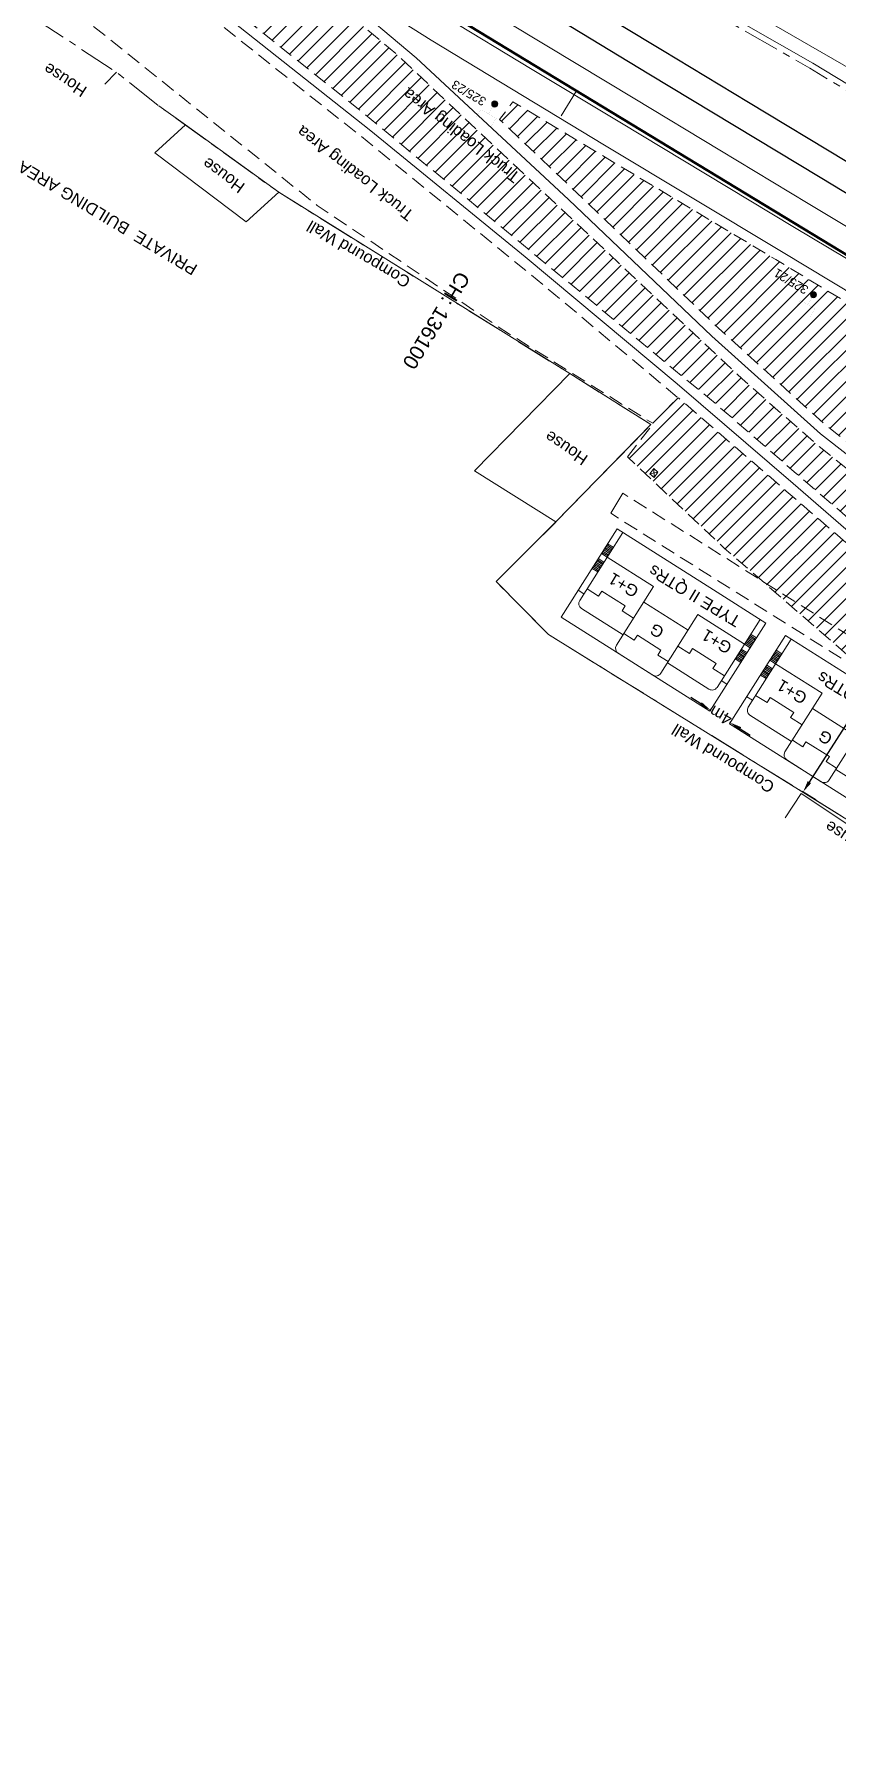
# Model space of a CAD drawing. Header units: metres. Extents: x 560405 to 1249476, y 3385111 to 6787087.
# Drawn here: x 623495.1 to 623632.4, y 3393827 to 3394121.6 of the extents above; entities that cross this region are included whole.
import ezdxf

# ---------------------------------------------------------------- set-up
doc = ezdxf.new("R2010")
doc.units = ezdxf.units.M
doc.header["$MEASUREMENT"] = 0
doc.header["$PDSIZE"] = 0.05
for name, pattern in [('ACAD_ISO05W100', [33, 24, -3, 0, -3, 0, -3]), ('CENTER', [2, 1.25, -0.25, 0.25, -0.25]), ('DASHED', [0.75, 0.5, -0.25])]:
    doc.linetypes.add(name, pattern=pattern)
doc.layers.get('Defpoints').update_dxf_attribs({"color": 5, "lineweight": 0})
for name, color, linetype, lineweight in [('Boundary Dim', 10, 'Continuous', 13), ('Compound Wall', 7, 'Continuous', 13), ('Existing IR Track', 143, 'Continuous', 0), ('Existing Railway Boundary', 7, 'CENTER', 0), ('Govt buliding', 7, 'Continuous', 13), ('OHE MAST TEXT', 7, 'Continuous', 0), ('Parking Area', 7, 'Continuous', 13), ('Proposed Chainage', 10, 'Continuous', 0), ('PROPOSED DFCC TRACK', 1, 'Continuous', 0), ('proposed structure', 1, 'Continuous', 0), ('Residential Building Pucca', 7, 'Continuous', 13), ('Residential Building Semipucca', 7, 'Continuous', 13), ('Side Details', 7, 'Continuous', 13), ('Subroad Edge', 34, 'Continuous', 0), ('Text', 7, 'Continuous', 0), ('Tower', 7, 'Continuous', 0)]:
    doc.layers.add(name, color=color, linetype=linetype, lineweight=lineweight)
for name, color, linetype in [('N.R Boundry', 254, 'ACAD_ISO05W100'), ('OP-3 CH UP', 7, 'Continuous'), ('PROPOSED ROADS', 10, 'DASHED')]:
    doc.layers.add(name, color=color, linetype=linetype)
doc.styles.add('ARIAL', font='arial.ttf')
doc.styles.get("Standard").update_dxf_attribs({"font": 'arial.ttf'})
doc.styles.add('Style-Arial', font='arial.ttf')
doc.styles.add('Text', font='arial.ttf', dxfattribs={"height": 2})
doc.dimstyles.get("Standard").update_dxf_attribs({"dimtxt": 2.5, "dimasz": 2.5, "dimexe": 0.18, "dimexo": 0.0625, "dimgap": 0.09, "dimtad": 0, "dimtih": 1, "dimtoh": 1, "dimdec": 3, "dimzin": 0, "dimdsep": 46, "dimtxsty": 'Standard', "dimcen": 0.09, "dimaunit": 1, "dimadec": 4, "dimazin": 0, "dimtfac": 1, "dimtdec": 3, "dimtofl": 0, "dimtmove": 0, "dimatfit": 3, "dimfxl": 1, "dimtolj": 1, "dimtzin": 0, "dimarcsym": 0})
pattern_1 = [(45, (0, 0), (-1.325825214724776, 1.325825214724777), [])]

# ---------------------------------------------------------------- blocks, each defined once
blk = doc.blocks.new('*D47')
at = {"layer": 'Boundary Dim', "color": 0, "lineweight": -2, "transparency": 16777216}
for p, q in [((623673.1789484876, 3394060.164916216), (623670.8156691017, 3394061.677162535)), ((623669.8893056011, 3394059.895519848), (623648.228786659, 3394026.045308234)), ((623627.5883400007, 3393993.789225678), (623647.0297453313, 3394024.171493355)), ((623628.7220234738, 3393990.68937302), (623626.3587440879, 3393992.201619338))]:
    blk.add_line(p, q, dxfattribs=at)
at = {"layer": 'Boundary Dim', "color": 0, "lineweight": 9, "transparency": 16777216}
for points in [[(623669.608534849, 3394060.075183133), (623670.1700763535, 3394059.715856563), (623670.9672853078, 3394061.580144362)], [(623627.3075692486, 3393993.968888963), (623627.8691107531, 3393993.609562394), (623626.510360294, 3393992.104601165)]]:
    blk.add_solid(points, dxfattribs=at)
at = {"layer": 'Defpoints', "color": 0, "lineweight": 9, "transparency": 16777216}
for p in [(623673.2315930037, 3394060.13122935), (623626.510360294, 3393992.104601165), (623628.7746679899, 3393990.655686154)]:
    blk.add_point(p, dxfattribs=at)
at = {"layer": 'Boundary Dim', "color": 0, "transparency": 16777216, "insert": (623647.5474265805, 3394025.155650802), "char_height": 2, "attachment_point": 5, "rotation": 150}
blk.add_mtext('\\A1;82.482m', dxfattribs=at)
blk = doc.blocks.new('A$C20F04588')
at = {"layer": 'proposed structure', "color": 1, "extrusion": (0.002465381482220975, -0.0006171628709715249, 0.9999967704968541)}
for p, q in [((1.860701013356447e-05, 15.70212181378156, -0.2982071470318307), (9.320857803453691, 30.94285662006587, -0.311780599572721)), ((7.693238593288697, 26.07732944563031, -0.3107707167698455), (6.712170650833286, 26.6773277069442, -0.3079817043751094)), ((7.823672950849868, 26.29060589103028, -0.3109606615297229), (6.842605008394457, 26.89060415234417, -0.3081716491349868)), ((7.954107308411039, 26.50388233643025, -0.3111506062896003), (6.973039365955628, 27.1038805982098, -0.3083615938948642)), ((8.08454166597221, 26.71715878229588, -0.3113405510494777), (7.1034737235168, 27.31715704360977, -0.3085515386547415)), ((8.214976023999043, 26.93043522816151, -0.311530495809355), (7.233908081543632, 27.5304334894754, -0.3087414834146189)), ((8.345410381094553, 27.14371167356148, -0.3117204405692324), (7.364342438639142, 27.74370993487537, -0.3089314281744963)), ((8.475844739121385, 27.35698811942711, -0.3119103853291098), (7.494776796665974, 27.956986380741, -0.3091213729343736)), ((8.606279096682556, 27.57026456482708, -0.3121003300889871), (7.625211154692806, 28.17026282660663, -0.309311317694251)), ((8.736713454243727, 27.78354101069272, -0.3122902748488645), (7.755645511788316, 28.3835392720066, -0.3095012624541283)), ((6.128026301623322, 23.51801209803671, -0.3084913796513877), (5.146958359633572, 24.11801035888493, -0.3057023672566516)), ((6.258460659184493, 23.73128854297101, -0.3086813244112651), (5.277392716729082, 24.33128680475056, -0.3058923120165289)), ((6.388895016745664, 23.94456498883665, -0.3088712691711424), (5.407827074755915, 24.54456325061619, -0.3060822567764063)), ((6.519329374772497, 24.15784143470228, -0.3090612139310198), (5.538261432317086, 24.75783969601616, -0.3062722015362837)), ((6.649763731868006, 24.37111788010225, -0.3092511586908971), (5.668695789878257, 24.97111614141613, -0.306462146296161)), ((6.780198089894839, 24.58439432596788, -0.3094411034507745), (5.799130147439428, 25.18439258728176, -0.3066520910560384)), ((6.910632447921671, 24.79767077136785, -0.3096310482106519), (5.92956450546626, 25.39766903314739, -0.3068420358159158)), ((7.041066805017181, 25.01094721723348, -0.3098209929705293), (6.05999886256177, 25.61094547854736, -0.3070319805757932)), ((7.171501163044013, 25.22422366263345, -0.3100109377304067), (6.190433220588602, 25.82422192394733, -0.3072219253356705)), ((3.837598981452174, 19.77287771180272, -0.3051559496678246), (2.856531038996764, 20.37287597358227, -0.3023669372731459))]:
    blk.add_line(p, q, dxfattribs=at)
at = {"layer": 'proposed structure', "color": 1, "extrusion": (-0.001672891852247314, 0.001913224689593059, 0.9999967704968541)}
for p, q in [((3.126199162798002, 18.61096316296607, -0.3715439667275334), (10.2981537617743, 30.34239185694605, -0.3819909550747762)), ((18.33521621965338, 25.42899129074067, -0.359145305719703), (9.319521536817774, 30.9406716581434, -0.3847727536207131)), ((15.72723935812246, 21.16302806325257, -0.3553464105221557), (7.690176900243387, 26.07642862945795, -0.3781920598772288)), ((34.9980431626318, 15.24229139089584, -0.311780599572721), (18.33521621965338, 25.42899129074067, -0.359145305719703)), ((15.72723935812246, 21.16302806325257, -0.3553464105221557), (9.538510265527293, 11.03989732498303, -0.3463316322183828)), ((6.345118301920593, 19.4092172938399, -0.3676862901801902), (4.357182471081614, 20.62452762480825, -0.3733370718147526)), ((6.345118301920593, 19.4092172938399, -0.3676862901801902), (6.874537604860961, 20.27520782919601, -0.3684574659053029)), ((10.93572840094566, 17.79242792492732, -0.3569133798193679), (6.874537604860961, 20.27520782919601, -0.368457465905325)), ((10.93572840094566, 17.79242792492732, -0.3569133798193679), (10.40630909812171, 16.92643739003688, -0.3561422040942551)), ((14.10246977338102, 18.50533297285438, -0.3529796988140907), (21.74706421315204, 13.83186491811648, -0.331249654416889)), ((25.67974183615297, 4.779081791639328e-06, -0.2982071470318307), (0.001326066558249295, 15.70425967359915, -0.2982090510172384)), ((0.9798524352954701, 15.10010524559766, -0.3684175025339465), (0.9823945896932855, 15.10426353989169, -0.3684212055485722)), ((10.6416844780324, 12.84439976979047, -0.3479385648869383), (3.457813363871537, 17.23620791919529, -0.3683589860726826)), ((12.39424492896069, 15.71112705860287, -0.3504914224596795), (10.40630909812171, 16.92643739003688, -0.3561422040942551)), ((23.37183379789349, 16.48956000898033, -0.333616366124954), (17.18310470529832, 6.366429270245135, -0.3246015878211811)), ((31.40889625577256, 11.57615944277495, -0.3107707167698808), (23.37183379789349, 16.48956000898033, -0.333616366124954)), ((25.67974183615297, 4.779081791639328e-06, -0.2982071470318307), (34.9980431626318, 15.24229139089584, -0.311780599572721)), ((26.84493674803525, 4.110723794903606, -0.3041226501741729), (34.01687311741989, 15.84212267026305, -0.3145696119674282)), ((10.76947534421925, 13.05343196820468, -0.3481247107516146), (12.56117716606241, 11.95808789273724, -0.3430317315960452)), ((13.09059646888636, 12.82407842809334, -0.3438029073211227), (12.56117716606241, 11.95808789273724, -0.3430317315959878)), ((13.09059646888636, 12.82407842809334, -0.343802907321158), (17.15178726508748, 10.34129852429032, -0.3322588212351524)), ((31.53929509886075, 11.78945760428905, -0.3109606615297229), (32.52046514407266, 11.18962632492185, -0.3081716491349868)), ((31.66969394194894, 12.0027557653375, -0.3111506062896003), (32.65086398716085, 11.40292448597029, -0.3083615938948642)), ((31.80009278503712, 12.2160539268516, -0.3113405510494777), (32.78126283024903, 11.61622264748439, -0.3085515386547415)), ((31.93049162812531, 12.4293520883657, -0.311530495809355), (32.91166167333722, 11.8295208089985, -0.3087414834146189)), ((32.0608904712135, 12.64265024941415, -0.3117204405692324), (33.04206051642541, 12.04281897004694, -0.3089314281744963)), ((32.19128931430168, 12.85594841092825, -0.3119103853291098), (33.1724593595136, 12.25611713156104, -0.3091213729343736)), ((32.32168815738987, 13.06924657244235, -0.3121003300889871), (33.30285820260178, 12.46941529307514, -0.309311317694251)), ((32.45208700047806, 13.28254473349079, -0.3122902748488645), (33.43325704568997, 12.68271345412359, -0.3095012624541283)), ((9.870106236892752, 9.66511226259172, -0.3431466250095445), (15.80831798922736, 6.034829041454941, -0.3262670369510005)), ((17.15178726508748, 10.34129852382466, -0.3322588212351302), (16.62236796214711, 9.475307988934219, -0.3314876455100528)), ((16.62236796214711, 9.475307988934219, -0.3314876455100175), (18.41406978399027, 8.379963913466781, -0.3263946663544129)), ((22.02677519957069, 9.822348673362285, -0.3231105964279727), (20.03883936873171, 11.03765900433064, -0.3287613780624778)), ((22.55619450251106, 10.68833920825273, -0.3238817721530723), (22.02677519968711, 9.822348672896624, -0.3231105964279375)), ((26.61738529871218, 8.205559304449707, -0.3123376860670446), (22.55619450251106, 10.68833920825273, -0.3238817721531076)), ((29.84411013883073, 9.016581506468356, -0.3084913796513877), (30.82528018404264, 8.416750227101147, -0.3057023672566516)), ((29.97450898191892, 9.229879667516798, -0.3086813244112651), (30.95567902713083, 8.63004838814959, -0.3058923120165289)), ((30.1049078250071, 9.443177829030901, -0.3088712691711424), (31.08607787021901, 8.843346549663693, -0.3060822567764063)), ((30.23530666809529, 9.656475990545005, -0.3090612139310198), (31.2164767133072, 9.056644711177796, -0.3062722015362837)), ((30.36570551106706, 9.869774151593447, -0.3092511586908971), (31.34687555639539, 9.269942872226238, -0.306462146296161)), ((30.49610435415525, 10.08307231310755, -0.3094411034507745), (31.47727439948358, 9.483241033740342, -0.3066520910560384)), ((30.62650319724344, 10.29637047462165, -0.3096310482106519), (31.60767324257176, 9.696539195254445, -0.3068420358159158)), ((30.75690204033162, 10.5096686356701, -0.3098209929705293), (31.73807208565995, 9.909837356302887, -0.3070319805757932)), ((30.88730088341981, 10.7229667971842, -0.3100109377304067), (31.86847092874814, 10.12313551781699, -0.3072219253356705)), ((31.40889625577256, 11.57615944277495, -0.3107707167698455), (32.39006630110089, 10.97632816340774, -0.3079817043751094)), ((25.47015003196429, 3.779123566113412, -0.3057880993039923), (18.28627891780343, 8.170931715518236, -0.3262085204897366)), ((26.08796599577181, 7.339568769093603, -0.311566510341945), (26.61738529871218, 8.205559304449707, -0.3123376860670578)), ((28.07590182661079, 6.124258438125253, -0.3059157287074047), (26.08796599577181, 7.339568769093603, -0.311566510341923)), ((27.55430645437445, 5.2710657925345, -0.3051559496678246), (28.53547649958637, 4.671234513167292, -0.3023669372731459))]:
    blk.add_line(p, q, dxfattribs=at)
for centre, start, end in [((3.978785671090319, 18.09008640140926, -0.3411656057122664), 148.5608074861788, 238.5608074880598), ((10.39111174931974, 10.51897688850534, -0.341165605711564), 148.5608074861788, 238.5608074880598), ((16.32934343003656, 6.888687023619512, -0.3411656057104001), 238.5608074880598, 328.5608074861788), ((25.9911962121823, 4.632977419376445, -0.3411656057122864), 238.5608074880598, 328.5608074861788)]:
    blk.add_arc(centre, 1, start, end, dxfattribs=at)
blk = doc.blocks.new('*D94')
at = {"layer": 'Boundary Dim', "color": 0, "lineweight": -2, "transparency": 16777216}
for p, q in [((623608.9977975653, 3394007.167433219), (623607.3074040615, 3394008.236343787)), ((623610.5971633852, 3394005.95456991), (623610.7843930202, 3394006.250658066)), ((623613.9779503932, 3394003.816748773), (623614.1651800282, 3394004.112836929)), ((623615.7593715803, 3394002.891790945), (623617.4497650838, 3394001.822880376))]:
    blk.add_line(p, q, dxfattribs=at)
at = {"layer": 'Boundary Dim', "color": 0, "lineweight": 9, "transparency": 16777216}
for points in [[(623609.175949327, 3394007.449165469), (623608.8196458039, 3394006.885700968), (623610.6881910688, 3394006.09852265)], [(623615.937523342, 3394003.173523195), (623615.5812198189, 3394002.610058694), (623614.0689780768, 3394003.960701513)]]:
    blk.add_solid(points, dxfattribs=at)
at = {"layer": 'Defpoints', "color": 0, "lineweight": 9, "transparency": 16777216}
for p in [(623610.56375993, 3394005.901745113, 265.4870297821572), (623610.6881910688, 3394006.09852265), (623613.944546938, 3394003.763923976, 265.4870298176909)]:
    blk.add_point(p, dxfattribs=at)
at = {"layer": 'Boundary Dim', "color": 0, "transparency": 16777216, "insert": (623612.4105494735, 3394005.180824053), "char_height": 2, "attachment_point": 5, "rotation": 150}
blk.add_mtext('\\A1;4m', dxfattribs=at)

msp = doc.modelspace()

# ---------------------------------------------------------------- hatches: boundary and pattern name
at = {"lineweight": 18}
h = msp.add_hatch(color=3, dxfattribs=at)
edge = h.paths.add_edge_path()
edge.add_arc((623573.7757209336, 3394109.751950036), 0.514392060879259, 0, 360)
h = msp.add_hatch(color=3, dxfattribs=at)
edge = h.paths.add_edge_path()
edge.add_arc((623628.2786753082, 3394077.133915506), 0.514392060879259, 0, 360)
at = {"layer": 'Govt buliding', "linetype": 'ByBlock', "lineweight": 9, "ltscale": 5}
h = msp.add_hatch(dxfattribs=at)
h.set_pattern_fill('ANSI31', color=3, scale=15)
h.set_pattern_definition([(45, (0, 0), (-1.325825214724777, 1.325825214724777), [])])
h.paths.add_polyline_path([(623458.0680152801, 3394181.622502176), (623461.0571042179, 3394185.984876989), (623475.1363684746, 3394177.247838519), (623503.1398437732, 3394160.042306666), (623502.661579722, 3394159.165865742), (623504.6943181307, 3394158.101699348), (623505.2726488577, 3394158.766575351), (623519.4121443074, 3394149.102906293), (623527.1370616268, 3394143.068639508), (623526.5192566382, 3394142.304623176), (623528.196140881, 3394141.175660041), (623528.7290472529, 3394141.781754964), (623556.86400936, 3394118.367936787), (623616.082105588, 3394062.750831339), (623629.1186178749, 3394051.296045637), (623640.1208792871, 3394042.485562772), (623645.5871754248, 3394038.33802173), (623641.6708987512, 3394032.658253138), (623635.9844496456, 3394037.428216964), (623625.387178572, 3394046.531634307), (623611.9735666673, 3394058.139310468), (623550.429601203, 3394108.930259578), (623518.7904525016, 3394134.148665678), (623491.9433651915, 3394155.380550733)])
h.paths.add_polyline_path([(623658.8212379564, 3394029.38494824), (623657.7900551736, 3394027.649811267), (623654.614783759, 3394026.07348093), (623652.921991836, 3394029.059050402), (623654.7809827263, 3394032.131150343), (623647.6503977772, 3394036.97788063), (623645.6039547437, 3394038.374896341), (623641.6668080915, 3394032.631570784), (623644.1940056148, 3394030.405288259), (623664.1129628763, 3394013.121254528), (623689.0677309616, 3393992.470781322), (623713.307707263, 3393974.817618228), (623784.8402257072, 3393927.129850082), (623810.2693961823, 3393910.517230429), (623832.5840926196, 3393901.945806678), (623862.5122355503, 3393887.266174052), (623890.912714417, 3393892.838603091), (623889.817035122, 3393909.304277948), (623884.2944139183, 3393905.332340769), (623859.3246408765, 3393911.106499647), (623830.0023638975, 3393927.407153139), (623825.8357356987, 3393920.576801611), (623821.7025972786, 3393922.947309389), (623825.6295488635, 3393929.838060625), (623823.2756347893, 3393931.146633548), (623798.737409841, 3393944.84215207), (623743.6271722581, 3393976.499087375), (623743.1984901079, 3393976.752178536), (623740.6945711614, 3393972.714788428), (623736.6761683214, 3393975.332079706), (623738.9863329546, 3393979.239008807), (623724.2904264034, 3393987.915376742), (623696.4610217583, 3394004.969812001), (623669.8452939779, 3394021.891786516)])
h = msp.add_hatch(dxfattribs=at)
h.set_pattern_fill('ANSI31', color=3, scale=15)
h.set_pattern_definition(pattern_1)
h.paths.add_polyline_path([(623834.872019612, 3393939.630642342), (623836.0215695957, 3393937.274434037), (623831.7842685793, 3393930.328228595), (623866.3230107498, 3393911.021979783), (623870.4078463136, 3393918.321598747)])
h.paths.add_polyline_path([(623668.3723301166, 3394045.456253354), (623660.6159520755, 3394032.404853996), (623671.8147005865, 3394024.768884588), (623698.2156024672, 3394008.022461163), (623716.960216459, 3393996.458246098), (623724.3616012215, 3393992.067644992), (623740.7993162002, 3393982.305109335), (623745.9642215722, 3393991.039949618), (623749.1743748179, 3393991.006629353), (623749.6736147753, 3393987.192853671), (623745.0743810963, 3393979.776918507), (623771.7665221387, 3393964.144939956), (623798.8977360147, 3393948.724852529), (623823.7869533078, 3393934.798517573), (623827.3283357455, 3393932.818977898), (623831.1988443966, 3393939.610686859), (623834.2444728073, 3393940.00695052), (623805.131700952, 3393957.46441197), (623777.9369196485, 3393974.173747475), (623739.4362070445, 3393997.462897337), (623724.4254742729, 3394006.233500873), (623712.2196589169, 3394028.925726484), (623684.4466011502, 3394045.503216047), (623652.1452760226, 3394064.845396203), (623621.8646720811, 3394083.137389871), (623591.6711947685, 3394101.252169252), (623576.8888923298, 3394110.140483086), (623574.6081503985, 3394107.099720014), (623587.8333679906, 3394094.546888024), (623612.0134195257, 3394071.435956657), (623630.6534762388, 3394054.584672852), (623649.7885102893, 3394039.787644508), (623656.6025601216, 3394035.141422119), (623663.8098301749, 3394047.051891407), (623666.8183420227, 3394046.625811821)])
h = msp.add_hatch(dxfattribs=at)
h.set_pattern_fill('ANSI31', color=3, scale=15)
h.set_pattern_definition(pattern_1)
h.paths.add_polyline_path([(623596.4540570654, 3394049.41982059), (623600.6979252363, 3394054.84808522), (623600.7269799033, 3394055.103576747), (623605.1359527697, 3394059.504169819), (623605.2593651434, 3394059.418492992), (623623.6371154658, 3394043.561232486), (623642.3642260368, 3394027.396534605), (623662.7821837553, 3394009.712331308), (623688.0441759772, 3393988.948001174), (623711.1263809417, 3393972.082247433), (623730.9068351091, 3393958.730773396), (623780.7004023995, 3393925.791161043), (623809.0856403067, 3393907.077675438), (623812.7557508592, 3393904.712586075), (623827.4807978041, 3393901.949364351), (623815.3840386282, 3393887.707497451), (623780.4752136971, 3393910.065074511), (623722.8256119896, 3393946.422172173), (623704.4162812073, 3393959.012192779), (623682.4169174094, 3393974.911869709), (623654.6017064849, 3393997.805325406), (623635.3386140714, 3394014.445653374), (623613.0895830445, 3394033.763914659)])

# ---------------------------------------------------------------- linework, layer by layer
at = {"color": 3, "lineweight": 18, "const_width": 0.009999999999999998, "flags": 128}
for points in [[(623570.6881467723, 3394107.523298919), (623571.4602363815, 3394108.809330659), (623574.0322998608, 3394107.265151441), (623573.2602102517, 3394105.979119701)], [(623572.7462681212, 3394108.03724105), (623573.7757209336, 3394109.751950036)], [(623625.191101147, 3394074.90526439), (623625.9631907562, 3394076.191296129), (623628.5352542355, 3394074.647116911), (623627.7631646263, 3394073.361085171)], [(623627.2492224958, 3394075.41920652), (623628.2786753082, 3394077.133915506)]]:
    msp.add_lwpolyline(points, dxfattribs=at)
at = {"color": 3, "lineweight": 18}
for centre in [(623573.7757209336, 3394109.751950036), (623628.2786753082, 3394077.133915506)]:
    msp.add_circle(centre, 0.514392060879259, dxfattribs=at)
at = {"layer": 'Compound Wall', "flags": 128}
for points in [[(623509.1113805786, 3394115.17168313), (623507.0728762338, 3394113.169978918)], [(623516.3188068263, 3394109.430171281), (623520.8810738659, 3394106.187915184)], [(623536.8330694396, 3394094.650284562), (623586.6102661112, 3394063.649121384)], [(623584.2243217794, 3394038.282289643), (623573.99594478, 3394028.086076182)], [(623573.99594478, 3394028.086076182), (623582.9856188457, 3394019.019746067)]]:
    msp.add_lwpolyline(points, dxfattribs=at)
at = {"layer": 'Compound Wall', "lineweight": 20, "flags": 128}
for points in [[(623536.8330694396, 3394094.650284562), (623586.6102661112, 3394063.649121384)], [(623584.2243217794, 3394038.282289643), (623573.99594478, 3394028.086076182), (623582.9856188457, 3394019.019746067), (623638.7858217676, 3393984.454269639), (623684.5072687882, 3393956.020945671), (623727.110208591, 3393929.366827171), (623768.0369889155, 3393904.270697068), (623799.0092650767, 3393884.323155005), (623813.4381070813, 3393874.849733418), (623831.2931557187, 3393899.529088842)]]:
    msp.add_lwpolyline(points, dxfattribs=at)
at = {"layer": 'Existing IR Track', "color": 3, "lineweight": 18, "ltscale": 5, "flags": 128}
for points in [[(623809.1438003819, 3393908.775179293), (623782.06792042, 3393926.901374321), (623731.8703738687, 3393960.171133539), (623712.2911921886, 3393973.383111793), (623689.7495871636, 3393989.820404795), (623663.8868034903, 3394011.03271835), (623643.2631010534, 3394028.858805479), (623624.7971180639, 3394044.832206314), (623604.959014571, 3394061.924895937), (623578.998838786, 3394083.601940108), (623552.592585447, 3394105.185923439), (623517.7225915947, 3394132.8203357), (623490.6996134087, 3394154.061613282), (623462.919447987, 3394175.651973695), (623440.7907308077, 3394192.78738604), (623413.2762678739, 3394213.946348425), (623408.5689926709, 3394217.587988138), (623405.6454589413, 3394219.835959021), (623388.156645489, 3394231.857898961)], [(623860.1782840732, 3393912.603725381), (623824.1774071283, 3393932.547997321), (623799.4987926245, 3393946.36651643), (623744.7081926134, 3393978.016537061), (623724.6519334712, 3393989.731625276), (623697.2766812369, 3394006.57876744), (623670.6938022878, 3394023.416591524), (623648.5791666, 3394038.443794287), (623629.4990104338, 3394053.35084865), (623610.8994319489, 3394070.028234347), (623586.4015040381, 3394093.413089898), (623560.332149237, 3394117.668514882), (623547.8472312783, 3394128.203650592), (623545.8036428173, 3394129.964066125), (623528.529276879, 3394144.272416425)], [(623898.0935901235, 3393922.767962337), (623895.7675603038, 3393923.878350349), (623892.6082933249, 3393925.36008892), (623879.8273460618, 3393931.323008788), (623868.1275539935, 3393937.439989463), (623832.307076458, 3393958.917772797), (623804.7335069011, 3393975.48497344), (623776.4903655687, 3393992.430177545), (623745.7634363335, 3394010.886967747), (623712.971895552, 3394030.457657933), (623685.3079183317, 3394046.96107961), (623653.0805732529, 3394066.296739226), (623622.7870740325, 3394084.534618884), (623592.5719641779, 3394102.718328586), (623562.9143409757, 3394120.649832542), (623550.117093703, 3394128.785395997)], [(623882.466135579, 3393934.014558301), (623870.5542415662, 3393941.740661157), (623861.491464019, 3393948.575650538), (623858.3296085136, 3393951.069859439), (623836.967280151, 3393966.771014538), (623828.7506481213, 3393971.808527951), (623809.6803004928, 3393983.492254313), (623797.0027599763, 3393991.06704763), (623781.5434500152, 3394000.30399584), (623766.682355426, 3394009.27819018), (623750.9390364788, 3394018.78505104), (623734.5463579636, 3394028.570480347), (623717.661478848, 3394038.649738692), (623703.7877723688, 3394046.966974535), (623690.3014002932, 3394055.05200485), (623673.7693597515, 3394064.945216474), (623657.7275570589, 3394074.545045289), (623642.2887183112, 3394083.782004261), (623627.3600246465, 3394092.713796803), (623612.2558407134, 3394101.828291149), (623597.7086694415, 3394110.607148306), (623582.6558865714, 3394119.722586862), (623567.7806702463, 3394128.730473521)], [(623639.8747063265, 3394079.774986519), (623625.029775285, 3394088.637267052), (623609.8332041898, 3394097.806100044), (623595.1444598895, 3394106.668517814), (623580.2034590456, 3394115.658292486), (623565.2740052273, 3394124.641129252)]]:
    msp.add_lwpolyline(points, dxfattribs=at)
at = {"layer": 'Existing IR Track', "color": 0, "lineweight": 25, "flags": 128}
for points in [[(623862.237890508, 3393968.567685441), (623853.2863281564, 3393973.929914874), (623835.9824084755, 3393983.863447664), (623818.8127711689, 3393993.719893992), (623803.6605088414, 3394002.167474173), (623787.9630981768, 3394010.91882147), (623772.7229078063, 3394019.367245564), (623756.5208409186, 3394028.348857707), (623739.9910921108, 3394037.660813778), (623723.0241226704, 3394047.219708353), (623708.8197889987, 3394055.351058521), (623694.9734949179, 3394063.278004575), (623678.6318747386, 3394073.020334241), (623662.3970408759, 3394082.699066567), (623647.1746380713, 3394091.886597587), (623633.9665485206, 3394099.858383076), (623617.1790063388, 3394109.999359424), (623602.4503635457, 3394118.896646087), (623587.5691743039, 3394127.884321552)], [(623855.6103459386, 3393966.623144124), (623850.3682409677, 3393969.728666613), (623833.3307534861, 3393979.465875765), (623816.295746712, 3393989.201665526), (623800.9991619948, 3393997.74886194), (623785.7050114364, 3394006.293517141), (623770.0898361532, 3394014.992115212), (623754.4761713371, 3394023.68999964), (623737.3712800265, 3394033.304367893), (623720.2724675287, 3394042.915881206), (623706.2743390077, 3394051.111835935), (623692.2735076246, 3394059.309507509), (623676.1960471657, 3394068.972435474), (623660.1155236196, 3394078.637228584), (623644.7716198948, 3394087.897000717), (623629.4269772992, 3394097.157051506), (623614.7726150966, 3394106.003114513), (623600.1179057863, 3394114.849386623), (623585.1669357461, 3394123.894557005)]]:
    msp.add_lwpolyline(points, dxfattribs=at)
at = {"layer": 'Existing Railway Boundary', "color": 36, "lineweight": 20, "ltscale": 5, "flags": 128}
for points in [[(624082.2371695788, 3393876.921731371), (623994.8138050494, 3393929.607001723), (623900.9850642501, 3393986.069471954), (623823.028212359, 3394031.635950196), (623721.9958888824, 3394090.938696089), (623703.5820726731, 3394071.720798795), (623686.317371346, 3394080.898709184), (623656.2731703223, 3394098.554994957), (623627.6506196207, 3394115.883566867), (623596.3992203777, 3394133.771159018), (623561.6082921373, 3394154.580085846), (623519.2318422336, 3394180.278673619), (623495.4508914911, 3394194.045060242), (623462.5543491652, 3394213.710776341), (623456.6765889651, 3394217.301238475), (623394.9081280845, 3394255.128920462), (623364.5309454349, 3394273.60224325), (623333.4731016476, 3394292.888719044), (623302.854263835, 3394310.205577276), (623273.9451289517, 3394327.717889267), (623208.1342588778, 3394368.658706711), (623199.8718758787, 3394371.727997328), (623158.3770653843, 3394398.369207371), (623154.667221283, 3394400.557080649)], [(623896.7308838094, 3393859.431307592), (623890.283055863, 3393862.922006265), (623831.2931557187, 3393899.529088842), (623813.4381070813, 3393874.849733418), (623799.0092650767, 3393884.323155005), (623768.0369889155, 3393904.270697068), (623727.110208591, 3393929.366827171), (623684.5072687882, 3393956.020945671), (623638.7858217676, 3393984.454269639), (623582.9856188457, 3394019.019746067), (623573.99594478, 3394028.086076182), (623584.2243217794, 3394038.282289643), (623600.4930299452, 3394054.930070755), (623586.6102661112, 3394063.649121384), (623555.5992213528, 3394082.962753391), (623536.8330694396, 3394094.650284562), (623516.3188068263, 3394109.430171281), (623509.1113805786, 3394115.17168313), (623448.3410998342, 3394154.976772036), (623459.532514897, 3394173.540691158), (623436.6743782178, 3394191.060989248), (623434.4520046989, 3394188.981716259)]]:
    msp.add_lwpolyline(points, dxfattribs=at)
at = {"layer": 'N.R Boundry', "color": 1, "linetype": 'Continuous', "lineweight": 20, "extrusion": (4.563664241812666e-05, 7.60927670815461e-05, 0.9999999960635938)}
msp.add_line((623593.6144686561, 3394039.755183741, -0.069936005843374), (623595.685933443, 3394043.177710555, -0.07029097007944074), dxfattribs=at)
at = {"layer": 'OP-3 CH UP', "color": 40, "lineweight": 9, "true_color": 0xf8d731}
for radius in [8763.390204008203, 8182.523579919245, 7294.120923781302]:
    msp.add_circle((624059.7714463129, 3393874.418761324), radius, dxfattribs=at)
at = {"layer": 'Parking Area', "color": 3, "linetype": 'DASHED', "lineweight": 18, "ltscale": 5, "flags": 128}
for points in [[(623458.0680152801, 3394181.622502176), (623461.0571042179, 3394185.984876989), (623475.1363684746, 3394177.247838519), (623503.1398437732, 3394160.042306666), (623502.661579722, 3394159.165865742), (623504.6943181307, 3394158.101699348), (623505.2726488577, 3394158.766575351), (623519.4121443074, 3394149.102906293), (623527.1370616268, 3394143.068639508), (623526.5192566382, 3394142.304623176), (623528.196140881, 3394141.175660041), (623528.7290472529, 3394141.781754964), (623556.86400936, 3394118.367936787), (623616.082105588, 3394062.750831339), (623629.1186178749, 3394051.296045637), (623640.1208792871, 3394042.485562772), (623645.5871754248, 3394038.33802173), (623641.6708987512, 3394032.658253138), (623635.9844496456, 3394037.428216964), (623625.387178572, 3394046.531634307), (623611.9735666673, 3394058.139310468), (623550.429601203, 3394108.930259578), (623518.7904525016, 3394134.148665678), (623491.9433651915, 3394155.380550733), (623458.0680152801, 3394181.622502176)], [(623458.0680152801, 3394181.622502176), (623461.0571042179, 3394185.984876989), (623475.1363684746, 3394177.247838519), (623503.1398437732, 3394160.042306666), (623502.661579722, 3394159.165865742), (623504.6943181307, 3394158.101699348), (623505.2726488577, 3394158.766575351), (623519.4121443074, 3394149.102906293), (623527.1370616268, 3394143.068639508), (623526.5192566382, 3394142.304623176), (623528.196140881, 3394141.175660041), (623528.7290472529, 3394141.781754964), (623556.86400936, 3394118.367936787), (623616.082105588, 3394062.750831339), (623629.1186178749, 3394051.296045637), (623640.1208792871, 3394042.485562772), (623645.5871754248, 3394038.33802173), (623641.6708987512, 3394032.658253138), (623635.9844496456, 3394037.428216964), (623625.387178572, 3394046.531634307), (623611.9735666673, 3394058.139310468), (623550.429601203, 3394108.930259578), (623518.7904525016, 3394134.148665678), (623491.9433651915, 3394155.380550733), (623458.0680152801, 3394181.622502176)], [(623455.3614494539, 3394161.626129474), (623462.0061193145, 3394174.229816271), (623489.547746688, 3394152.817614817), (623516.7796708356, 3394131.318369302), (623550.8783141318, 3394104.263358652), (623582.104855837, 3394078.78150673), (623599.176733413, 3394064.493969347), (623605.1359527697, 3394059.504169819), (623600.7860949403, 3394055.146098439), (623595.3785906112, 3394058.502765552), (623576.1193744228, 3394070.50393181), (623543.3946115208, 3394092.408330163), (623507.3355702875, 3394121.296254378), (623481.0956626473, 3394141.810980569), (623455.3614494539, 3394161.626129474)], [(623455.3614494539, 3394161.626129474), (623462.0061193145, 3394174.229816271), (623489.547746688, 3394152.817614817), (623516.7796708356, 3394131.318369302), (623550.8783141318, 3394104.263358652), (623582.104855837, 3394078.78150673), (623599.176733413, 3394064.493969347), (623605.1359527697, 3394059.504169819), (623600.7860949403, 3394055.146098439), (623595.3785906112, 3394058.502765552), (623576.1193744228, 3394070.50393181), (623543.3946115208, 3394092.408330163), (623507.3355702875, 3394121.296254378), (623481.0956626473, 3394141.810980569), (623455.3614494539, 3394161.626129474)], [(623596.4540570654, 3394049.41982059), (623600.6979252363, 3394054.84808522), (623600.7269799033, 3394055.103576747), (623605.1359527697, 3394059.504169819), (623605.2593651434, 3394059.418492992), (623623.6371154658, 3394043.561232486), (623642.3642260368, 3394027.396534605), (623662.7821837553, 3394009.712331308), (623688.0441759772, 3393988.948001174), (623711.1263809417, 3393972.082247433), (623730.9068351091, 3393958.730773396), (623780.7004023995, 3393925.791161043), (623809.0856403067, 3393907.077675438), (623812.7557508592, 3393904.712586075), (623827.4807978041, 3393901.949364351), (623815.3840386282, 3393887.707497451), (623780.4752136971, 3393910.065074511), (623722.8256119896, 3393946.422172173), (623704.4162812073, 3393959.012192779), (623682.4169174094, 3393974.911869709), (623654.6017064849, 3393997.805325406), (623635.3386140714, 3394014.445653374), (623613.0895830445, 3394033.763914659), (623596.4540570654, 3394049.41982059)], [(623596.4540570654, 3394049.41982059), (623600.6979252363, 3394054.84808522), (623600.7269799033, 3394055.103576747), (623605.1359527697, 3394059.504169819), (623605.2593651434, 3394059.418492992), (623623.6371154658, 3394043.561232486), (623642.3642260368, 3394027.396534605), (623662.7821837553, 3394009.712331308), (623688.0441759772, 3393988.948001174), (623711.1263809417, 3393972.082247433), (623730.9068351091, 3393958.730773396), (623780.7004023995, 3393925.791161043), (623809.0856403067, 3393907.077675438), (623812.7557508592, 3393904.712586075), (623827.4807978041, 3393901.949364351), (623815.3840386282, 3393887.707497451), (623780.4752136971, 3393910.065074511), (623722.8256119896, 3393946.422172173), (623704.4162812073, 3393959.012192779), (623682.4169174094, 3393974.911869709), (623654.6017064849, 3393997.805325406), (623635.3386140714, 3394014.445653374), (623613.0895830445, 3394033.763914659), (623596.4540570654, 3394049.41982059)]]:
    msp.add_lwpolyline(points, close=True, dxfattribs=at)
for points in [[(623827.3283357453, 3393932.818977898), (623823.7869533078, 3393934.798517573), (623798.8977360147, 3393948.724852529), (623771.7665221387, 3393964.144939956), (623743.7666627666, 3393980.542770305), (623724.3616012215, 3393992.067644992), (623716.960216459, 3393996.458246098), (623698.2156024672, 3394008.022461163), (623671.8147005865, 3394024.768884588), (623649.7885102893, 3394039.787644508), (623630.6534762388, 3394054.584672852), (623612.0134195257, 3394071.435956657), (623587.8333679906, 3394094.546888024), (623574.6081503985, 3394107.099720014), (623576.8888923298, 3394110.140483086), (623591.6711947685, 3394101.252169252), (623621.8646720811, 3394083.137389871), (623652.1452760226, 3394064.845396203), (623684.4466011502, 3394045.503216047), (623712.2196589169, 3394028.925726484), (623724.4254742729, 3394006.233500873), (623739.4362070445, 3393997.462897337), (623777.9369196485, 3393974.173747475), (623805.131700952, 3393957.46441197), (623870.4078463136, 3393918.321598747), (623866.3230107498, 3393911.021979783), (623866.3230107498, 3393911.021979783), (623831.7842685793, 3393930.328228595)], [(623827.3283357453, 3393932.818977898), (623823.7869533078, 3393934.798517573), (623798.8977360147, 3393948.724852529), (623771.7665221387, 3393964.144939956), (623743.7666627666, 3393980.542770305), (623724.3616012215, 3393992.067644992), (623716.960216459, 3393996.458246098), (623698.2156024672, 3394008.022461163), (623671.8147005865, 3394024.768884588), (623649.7885102893, 3394039.787644508), (623630.6534762388, 3394054.584672852), (623612.0134195257, 3394071.435956657), (623587.8333679906, 3394094.546888024), (623574.6081503985, 3394107.099720014), (623576.8888923298, 3394110.140483086), (623591.6711947685, 3394101.252169252), (623621.8646720811, 3394083.137389871), (623652.1452760226, 3394064.845396203), (623684.4466011502, 3394045.503216047), (623712.2196589169, 3394028.925726484), (623724.4254742729, 3394006.233500873), (623739.4362070445, 3393997.462897337), (623777.9369196485, 3393974.173747475), (623805.131700952, 3393957.46441197), (623870.4078463136, 3393918.321598747), (623866.3230107498, 3393911.021979783), (623866.3230107498, 3393911.021979783), (623827.3283357453, 3393932.818977898)]]:
    msp.add_lwpolyline(points, dxfattribs=at)
at = {"layer": 'Proposed Chainage', "linetype": 'Continuous', "lineweight": 0, "flags": 128}
msp.add_lwpolyline([(623585.1561200299, 3394107.751719273), (623587.7508463925, 3394112.025756604)], dxfattribs=at)
at = {"layer": 'PROPOSED DFCC TRACK', "color": 1, "linetype": 'Continuous', "lineweight": 50, "flags": 128}
msp.add_lwpolyline([(623898.810716646, 3393923.178858618), (623892.4018016879, 3393927.074448332), (623885.9910178563, 3393930.967058367), (623486.0606071716, 3394173.760908667)], dxfattribs=at)
at = {"layer": 'PROPOSED ROADS', "color": 1, "linetype": 'DASHED', "lineweight": 13, "ltscale": 5, "extrusion": (4.563664241812666e-05, 7.60927670815461e-05, 0.9999999960635938)}
for p, q in [((623809.2273372423, 3393908.903769076, -0.01749870276534368), (623595.6859334427, 3394043.177710554, -0.07030866781769873)), ((623810.8003536019, 3393903.189607712, -0.003743179657370618), (623593.614468656, 3394039.755183741, -0.0699395453912075))]:
    msp.add_line(p, q, dxfattribs=at)
at = {"layer": 'Residential Building Pucca', "flags": 128}
msp.add_lwpolyline([(623623.4287660014, 3393987.686169907), (623626.1978568059, 3393991.848045898), (623642.3958846628, 3393981.070740161), (623639.6267938585, 3393976.908864171)], dxfattribs=at)
msp.add_lwpolyline([(623623.4287660014, 3393987.686169907), (623626.1978568059, 3393991.848045898), (623642.3958846628, 3393981.070740161), (623639.6267938585, 3393976.908864171)], dxfattribs=at)
at = {"layer": 'Residential Building Pucca'}
msp.add_3dface([(623586.6102661112, 3394063.649121384), (623600.4930299452, 3394054.930070755), (623584.2243217794, 3394038.282289643), (623570.3415237189, 3394047.001360878)], dxfattribs=at)
at = {"layer": 'Residential Building Semipucca'}
msp.add_3dface([(623515.6273494827, 3394101.410087833), (623520.8810738659, 3394106.187915184), (623536.8330694396, 3394094.650284562), (623531.2868308848, 3394089.606439666)], dxfattribs=at)
at = {"layer": 'Subroad Edge', "lineweight": 15, "flags": 128}
for points in [[(623463.0674589145, 3394214.569099349), (623495.9579686661, 3394194.906989552), (623519.7416605781, 3394181.139016113), (623562.1242174817, 3394155.436724838), (623596.9042989813, 3394134.634285593), (623628.1580251466, 3394116.745361564), (623656.7854729105, 3394099.41382489), (623686.8056231564, 3394081.771673207), (623704.0514687115, 3394072.60378654)], [(623465.6969003866, 3394216.532803307), (623496.969710024, 3394197.620387843), (623521.462053196, 3394182.853684314), (623564.8523375597, 3394157.951719475), (623600.9502644527, 3394135.215617977), (623658.5193388263, 3394101.961895606), (623687.8621174329, 3394084.519680415), (623705.5652024961, 3394075.444540039), (623705.5969775429, 3394075.429002183)]]:
    msp.add_lwpolyline(points, dxfattribs=at)
at = {"layer": 'Tower', "color": 3, "flags": 128}
for points in [[(623601.6907719352, 3394046.770051458), (623600.3214405772, 3394046.528473985)], [(623601.0520591304, 3394045.869658658), (623600.9604072283, 3394047.42922461)]]:
    msp.add_lwpolyline(points, dxfattribs=at)
at = {"layer": 'Tower', "color": 3}
msp.add_3dface([(623601.0520591304, 3394045.869658658), (623601.6907719352, 3394046.770051458), (623600.9604072283, 3394047.42922461), (623600.3214405772, 3394046.528473985)], dxfattribs=at)

# ---------------------------------------------------------------- block references
at = {"color": 1, "linetype": 'Continuous', "extrusion": (-1.566357189644932e-05, -2.474489859168809e-05, 0.9999999995711712), "xscale": -1, "rotation": 296.2219979574244}
msp.add_blockref('A$C20F04588', (623596.4774932594, 3393998.962458824, -93.5104740577691), dxfattribs=at)
at = {"color": 1, "linetype": 'Continuous', "extrusion": (-0.001097116616516174, 0.0006290034410648182, 0.9999992003445808), "xscale": -1, "rotation": 296.2544799880141}
msp.add_blockref('A$C20F04588', (623624.9288296251, 3393980.492323987, 1450.904652423421), dxfattribs=at)

# ---------------------------------------------------------------- texts
at = {"layer": 'OHE MAST TEXT', "color": 3, "lineweight": 18, "style": 'ARIAL'}
for s, p in [('325/23', (623572.4776993593, 3394110.61527682)), ('325/21', (623627.5799129052, 3394078.408955406))]:
    msp.add_text(s, height=1.5, rotation=149, dxfattribs=at).set_placement(p)
at = {"layer": 'Parking Area', "color": 3, "linetype": 'DASHED', "lineweight": 18, "ltscale": 5, "style": 'Text'}
for rotation, p in [(142.1470568234762, (623578.2778258149, 3394097.686917391)), (141.9788832465906, (623560.1255019787, 3394091.164864616))]:
    msp.add_text('Truck Loading Area', height=2, rotation=rotation, dxfattribs=at).set_placement(p)
at = {"layer": 'Proposed Chainage', "color": 1, "lineweight": 0, "insert": (623568.6084236271, 3394080.699145922), "char_height": 2.5, "attachment_point": 4, "rotation": 238.73847097683472, "line_spacing_factor": 0.6, "style": 'Style-Arial'}
msp.add_mtext('CH: 136100', dxfattribs=at)
at = {"layer": 'Side Details', "color": 0}
msp.add_text('PRIVATE  BUILDING AREA', height=2, rotation=149, dxfattribs=at).set_placement((623523.1081910209, 3394082.068223409))
at = {"layer": 'Text'}
for rotation, p in [(146.7761514054017, (623504.2172214277, 3394112.48134224)), (143.7639188962227, (623531.228402284, 3394095.962317578)), (145.843499140423, (623589.891640335, 3394049.47456428))]:
    msp.add_text('House', height=2, rotation=rotation, dxfattribs=at).set_placement(p)
at = {"layer": 'Text', "style": 'ARIAL'}
for s, rotation, p in [('Compound Wall', 149.6633566723673, (623559.5669919669, 3394079.913757827)), ('Compound Wall', 148.4719241278702, (623621.826390026, 3393993.48619199)), ('House', 147.1982905218049, (623637.8585750527, 3393982.931353475))]:
    msp.add_text(s, height=2, rotation=rotation, dxfattribs=at).set_placement(p)
at = {"layer": 'Text', "color": 1, "linetype": 'Continuous', "char_height": 2, "attachment_point": 1, "rotation": 148.8158178992894, "style": 'ARIAL'}
for s, width, insert in [('\\pxql;G+1', 2.9195034106412, (623597.5656259932, 3394025.226450449, -1778.272343816786)), ('\\pxql;G', 13.43055388813097, (623601.8951933573, 3394018.23938826, -1778.181371029143)), ('\\pxql;G+1', 2.9195034106412, (623613.5078968867, 3394015.577482535, -1778.272343816786)), ('\\pxql;G+1', 2.9195034106412, (623626.3720405047, 3394006.988582922, -1778.258733347181)), ('\\pxql;G', 13.43055388813097, (623630.7016078688, 3394000.001520732, -1778.167760559538))]:
    msp.add_mtext_dynamic_manual_height_columns(s, width=width, gutter_width=3, heights=[0], dxfattribs=dict(at, insert=insert))
at = {"layer": 'Text', "color": 1, "linetype": 'Continuous', "extrusion": (-0.001020173809212885, 0.0006561355922752083, 0.9999992643654714), "char_height": 2, "attachment_point": 1, "text_direction": (-0.8555066126976563, 0.517790464818686, -0.001212507085152922), "style": 'ARIAL'}
for insert in [(623614.9941526364, 3394020.187698792, -265.6806416306626), (623643.8076543802, 3394001.961007784, -265.6613786960191)]:
    msp.add_mtext_dynamic_manual_height_columns('\\pxql;TYPE II QTRs', width=37.91525000719862, gutter_width=3, heights=[0], dxfattribs=dict(at, insert=insert))

# ---------------------------------------------------------------- dimensions: what is measured, and where the dimension line sits
at = {"layer": 'Boundary Dim'}
for base, p1, p2, angle, override, picture, middle in [((623626.510360294, 3393992.104601165), (623673.231593004, 3394060.131229351), (623628.7746679899, 3393990.655686154), 237.38509976832057, {"dimtxt": 2, "dimasz": 2, "dimdsep": 0, "dimpost": 'm', "dimtmove": 2}, '*D47', (623647.5474265805, 3394025.155650802)), ((623610.6881910688, 3394006.09852265, -265.5434102278701), (623613.9445469378, 3394003.763923976, -0.05638041017928586), (623610.5637599302, 3394005.901745113, -0.05638044571295964), 147.69302233335986, {"dimtxt": 2, "dimasz": 2, "dimdec": 0, "dimdsep": 0, "dimpost": 'm', "dimtmove": 2}, '*D94', (623612.4105494735, 3394005.180824053, -265.5434102278701))]:
    dim = msp.add_linear_dim(base=base, p1=p1, p2=p2, angle=angle, dimstyle='Standard', override=override, dxfattribs=at)
    dim.commit()
    dim.dimension.update_dxf_attribs({"geometry": picture, "text_midpoint": middle, "dimtype": 161, "text_rotation": 150})

doc.saveas('drawing.dxf')
